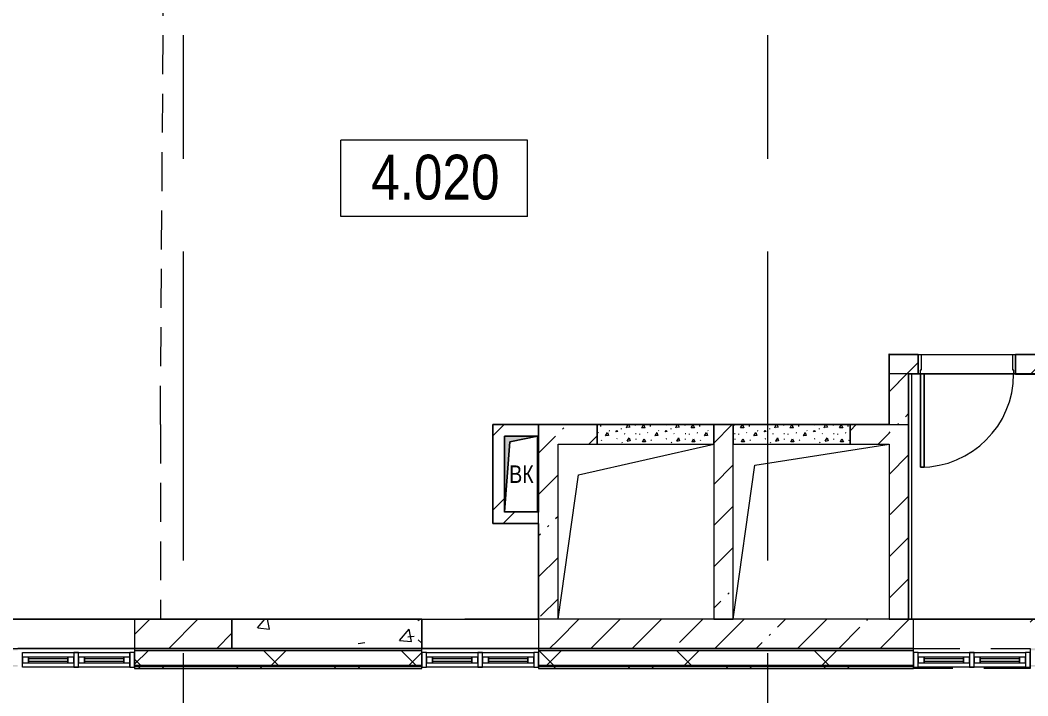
# Model space of a CAD drawing. Header units: millimetres. Extents: x 48966 to 294585, y -43515 to 30344.
# Drawn here: x 241902 to 252252, y -32170 to -25227 of the extents above; entities that cross this region are included whole.
import ezdxf

# ---------------------------------------------------------------- set-up
doc = ezdxf.new("R2010")
doc.units = ezdxf.units.MM
for name, pattern in [('IMPORT-01 Штриховая _2 мм_', [600, 400, -200]), ('Осевые', [6350, 1270, -952.5, 3175, -952.5]), ('Сверху', [793.75, 476.25, -317.5])]:
    doc.linetypes.add(name, pattern=pattern)
for name, color, linetype, lineweight in [('_Разделитель помещений_', 7, 'IMPORT-01 Штриховая _2 мм_', 9), ('Двери', 7, 'Continuous', 9), ('Импосты витража', 7, 'Continuous', 9), ('Импосты витража-1', 7, 'Continuous', 18), ('Каркас_Импост', 7, 'Continuous', 9), ('Контуры', 7, 'Continuous', 9), ('Марки помещений', 7, 'Continuous', 9), ('Обобщенные модели', 7, 'Continuous', 9), ('Обобщенные модели-1', 7, 'Continuous', 18), ('Общие ребра', 7, 'Continuous', 9), ('Окна', 7, 'Continuous', 9), ('Окна-1', 7, 'Сверху', 9), ('Окна-2', 7, 'Continuous', 18), ('Оси-2', 7, 'Осевые', 9), ('Панель', 7, 'Continuous', 9), ('Перекрытия', 7, 'Continuous', 9), ('Стены', 7, 'Continuous', 9), ('Стены-1', 7, 'Continuous', 18), ('Типовые аннотации', 7, 'Continuous', 9), ('Черная _1 сплошная', 7, 'Continuous', 9), ('Штриховка разреза-1', 7, 'Continuous', 9), ('Элементы узлов', 7, 'Continuous', 9), ('Элементы узлов-1', 7, 'Continuous', 5)]:
    doc.layers.add(name, color=color, linetype=linetype, lineweight=lineweight)
doc.layers.add('Обобщенные модели-2', color=7, linetype='Continuous', lineweight=9, true_color=0xffbc79)
doc.styles.add('Arial', font='Arial.ttf', dxfattribs={"width": 0.8, "height": 180})
doc.styles.add('Arial Narrow_1', font='Arial Narrow.ttf', dxfattribs={"height": 460})
pattern_1 = [(45, (108045.05, 0), (-424.264, 424.264), [600, -100, 20, -100]), (45, (108045.05, 424), (-424.264, 424.264), [])]
pattern_2 = [(0, (108045.05, 0), (812.8, 203.2), [67.056, -542.544, 67.056, -542.544, -3251.2]), (0, (108045.05, 0), (812.8, 203.2), [-1219.2, 67.056, -1152.144, 67.056, -542.544, -1422.4]), (0, (108045.05, 0), (812.8, 203.2), [-3048, 67.056, -339.344, 67.056, -948.944]), (120, (108349.85, 101.6), (-582.37636, 602.30545), [67.056, -542.544, 67.056, -542.544, -3251.2]), (120, (108349.85, 101.6), (-582.37636, 602.30545), [-1219.2, 67.056, -1152.144, 67.056, -542.544, -1422.4]), (120, (108349.85, 101.6), (-582.37636, 602.30545), [-3048, 67.056, -339.344, 67.056, -948.944]), (240, (108451.45, 508), (-230.42364, -805.50545), [67.056, -542.544, 67.056, -542.544, -3251.2]), (240, (108451.45, 508), (-230.42364, -805.50545), [-1219.2, 67.056, -1152.144, 67.056, -542.544, -1422.4]), (240, (108451.45, 508), (-230.42364, -805.50545), [-3048, 67.056, -339.344, 67.056, -948.944])]
pattern_3 = [(45, (108045.05, 0), (-502.8943, 502.8943), []), (45, (108045.05, 762), (-502.8943, 502.8943), [])]
pattern_4 = [(315, (108248.25, 20.32), (507.99965, 0), [7.184, -711.236]), (63.435, (108324.45, 76.2), (-0.0009, 508.0002), [11.359, -1124.563]), (90, (108166.97, 60.96), (-508, 508), [10.16, -497.84]), (315, (108045.05, 127), (507.99965, 0), [7.184, -711.236]), (270, (108375.25, 40.64), (508, -508), [6.706, -501.294]), (270, (108258.4, 386.1), (508, -508), [6.706, -501.294]), (45, (108329.53, 441.96), (0, 507.99965), [7.184, -711.236]), (90, (108227.93, 182.9), (-508, 508), [6.706, -501.294]), (90, (108166.97, 259.1), (-508, 508), [6.706, -501.294]), (270, (108324.45, 238.76), (508, -508), [6.706, -501.294]), (45, (108172.05, 426.72), (0, 507.99965), [7.184, -711.236]), (45, (108065.37, 284.48), (0, 507.99965), [7.184, -711.236]), (270, (108055.2, 492.76), (508, -508), [6.706, -501.294]), (315, (108380.33, 406.4), (507.99965, 0), [7.184, -711.236]), (90, (108522.57, 71.1), (-508, 508), [6.706, -501.294]), (315, (108400.65, 137.16), (507.99965, 0), [7.184, -711.236]), (90, (108522.57, 264.16), (-508, 508), [10.16, -497.84]), (90, (108527.65, 436.9), (-508, 508), [6.706, -501.294]), (90, (108420.97, 294.64), (-508, 508), [6.706, -501.294]), (315, (108405.73, 497.84), (507.99965, 0), [7.184, -711.236]), (0, (108522.57, 497.84), (508, 508), [6.706, -501.294]), (315, (108136.5, 508), (507.99965, 0), [7.184, -711.236]), (270, (108278.73, 132.1), (508, -508), [6.706, -501.294]), (0, (108497.17, 172.7), (508, 508), [6.706, -501.294]), (56.31, (108319.37, 5.08), (507.99879, 1016.00085), [18.316, -1813.304]), (315, (108329.53, 20.32), (507.99965, 0), [14.368, -704.052]), (194.036, (108339.69, 10.16), (-1524.00192, -507.99336), [20.945, -2073.593]), (60.255, (108075.53, 45.72), (508.001493, 1015.99859), [40.956, -4054.671]), (293.199, (108095.85, 81.28), (508.006508, -1015.996307), [38.688, -3830.124]), (180, (108111.1, 45.7), (-508, -508), [35.56, -472.44]), (63.435, (108065.37, 213.36), (-0.0009, 508.0002), [22.718, -1113.204]), (315, (108075.53, 233.68), (507.99965, 0), [14.368, -704.052]), (206.565, (108085.69, 223.52), (-508.00066, -508.0002), [22.718, -1113.204]), (66.801, (108431.13, 50.8), (1016.01901, 2539.993042), [38.688, -3830.124]), (296.565, (108446.37, 86.36), (508.0002, -508.00066), [34.078, -1101.845]), (189.462, (108461.61, 55.88), (-2540.002556, -507.985985), [30.901, -3059.143]), (82.875, (108248.25, 248.92), (-0.000517, 507.999884), [40.956, -4054.671]), (315, (108253.33, 289.56), (507.99965, 0), [35.921, -682.5]), (206.565, (108278.73, 264.16), (-508.00066, -508.0002), [34.078, -1101.845]), (71.565, (108420.97, 223.52), (0.00014, 507.99998), [16.064, -1590.373]), (326.31, (108426.05, 238.76), (1016.00085, -507.99879), [18.316, -1813.304]), (194.036, (108441.29, 228.6), (-1524.00192, -507.99336), [20.945, -2073.593]), (60.255, (108212.69, 472.44), (508.001493, 1015.99859), [40.956, -4054.671]), (288.435, (108233, 508), (508.0012, -1015.99951), [32.129, -1574.308]), (189.462, (108243.17, 477.52), (-2540.002556, -507.985985), [30.901, -3059.143]), (63.435, (108085.69, 411.48), (-0.0009, 508.0002), [34.078, -1101.845]), (296.565, (108100.93, 441.96), (508.0002, -508.00066), [34.078, -1101.845]), (180, (108116.17, 411.5), (-508, -508), [30.48, -477.52]), (56.31, (108151.73, 320.04), (507.99879, 1016.00085), [18.316, -1813.304]), (326.31, (108161.89, 335.28), (1016.00085, -507.99879), [18.316, -1813.304]), (191.31, (108177.13, 325.12), (-2031.99947, -508.00241), [25.903, -2564.399]), (63.435, (108324.45, 365.76), (-0.0009, 508.0002), [22.718, -1113.204]), (326.31, (108334.61, 386.08), (1016.00085, -507.99879), [18.316, -1813.304]), (201.801, (108349.85, 375.92), (-1016.00392, -507.992605), [27.357, -2708.307]), (60.255, (108436.21, 416.56), (508.001493, 1015.99859), [40.956, -4054.671]), (288.435, (108456.53, 452.12), (508.0012, -1015.99951), [32.129, -1574.308]), (189.462, (108466.69, 421.64), (-2540.002556, -507.985985), [30.901, -3059.143]), (56.31, (108507.33, 330.2), (507.99879, 1016.00085), [18.316, -1813.304]), (315, (108517.5, 345.44), (507.99965, 0), [14.368, -704.052]), (194.036, (108527.65, 335.28), (-1524.00192, -507.99336), [20.945, -2073.593])]

# ---------------------------------------------------------------- blocks, each defined once
blk = doc.blocks.new('Обобщенные модели 21 - Обобщенные модели 21-1193761-План 4-го этажа на отм_ _6_600')
at = {"layer": 'Обобщенные модели'}
h = blk.add_hatch(dxfattribs=at)
h.set_pattern_fill('FP_7', color=256, style=0, pattern_type=2)
h.set_pattern_definition([(45, (0, 0), (-493.914, 493.914), []), (45, (493.9, 0), (-493.914, 493.914), [873.125, -174.625, 6.706, -167.919])])
h.paths.add_polyline_path([(135032, -31683), (136032, -31683), (136032, -31383), (135032, -31383)], flags=0)
at = {"layer": 'Обобщенные модели-1'}
for p, q in [((136032, -31383), (135032, -31383)), ((135032, -31383), (135032, -31683)), ((136032, -31683), (136032, -31383)), ((135032, -31683), (136032, -31683))]:
    blk.add_line(p, q, dxfattribs=at)
blk = doc.blocks.new('M_Окно-Квадратный проем - 1200 x 11450 mm-1434535-План 4-го этажа на отм_ _6_600')
at = {"layer": 'Окна'}
for p, q in [((-608, -102), (-608, 102)), ((592, 102), (592, -102))]:
    blk.add_line(p, q, dxfattribs=at)
at = {"layer": 'Окна-1'}
for p, q in [((-608, 102), (592, 102)), ((592, -102), (-608, -102))]:
    blk.add_line(p, q, dxfattribs=at)
blk = doc.blocks.new('Панель окно - Верхнее левое-8293273-План 4-го этажа на отм_ _6_600')
at = {"layer": 'Окна'}
for p, q in [((202.5, 30), (-202.5, 30)), ((-202.5, 30), (-202.5, -30)), ((202.5, -30), (202.5, 30)), ((-202.5, -30), (202.5, -30))]:
    blk.add_line(p, q, dxfattribs=at)
at = {"layer": 'Окна-2'}
for p, q in [((-202.5, 30), (-262.5, 30)), ((-262.5, 30), (-262.5, -30)), ((-202.5, -30), (-202.5, 30)), ((202.5, 12.5), (-202.5, 12.5)), ((-202.5, 12.5), (-202.5, -12.5)), ((202.5, 30), (202.5, -30)), ((262.5, 30), (202.5, 30)), ((202.5, -12.5), (202.5, 12.5)), ((262.5, -30), (262.5, 30)), ((-262.5, -30), (-202.5, -30)), ((-202.5, -12.5), (202.5, -12.5)), ((202.5, -30), (262.5, -30))]:
    blk.add_line(p, q, dxfattribs=at)
blk = doc.blocks.new('Панель окно - Верхнее правое-8293276-План 4-го этажа на отм_ _6_600')
at = {"layer": 'Окна'}
for p, q in [((202.5, 30), (-202.5, 30)), ((-202.5, 30), (-202.5, -30)), ((202.5, -30), (202.5, 30)), ((-202.5, -30), (202.5, -30))]:
    blk.add_line(p, q, dxfattribs=at)
at = {"layer": 'Окна-2'}
for p, q in [((-202.5, 30), (-262.5, 30)), ((-262.5, 30), (-262.5, -30)), ((-202.5, -30), (-202.5, 30)), ((202.5, 12.5), (-202.5, 12.5)), ((-202.5, 12.5), (-202.5, -12.5)), ((202.5, 30), (202.5, -30)), ((262.5, 30), (202.5, 30)), ((202.5, -12.5), (202.5, 12.5)), ((262.5, -30), (262.5, 30)), ((-262.5, -30), (-202.5, -30)), ((-202.5, -12.5), (202.5, -12.5)), ((202.5, -30), (262.5, -30))]:
    blk.add_line(p, q, dxfattribs=at)
blk = doc.blocks.new('Прямоугольный импост - Прямоугольный импост 1-V47-План 4-го этажа на отм_ _6_600')
at = {"layer": 'Импосты витража-1'}
for p, q in [((0, 75), (-50, 75)), ((-50, 75), (-50, -75)), ((0, -75), (0, 75)), ((-50, -75), (0, -75))]:
    blk.add_line(p, q, dxfattribs=at)
blk = doc.blocks.new('Прямоугольный импост - Прямоугольный импост 1-V45-План 4-го этажа на отм_ _6_600')
at = {"layer": 'Импосты витража-1'}
for p, q in [((-50, 75), (0, 75)), ((-50, -75), (-50, 75)), ((0, 75), (0, -75)), ((0, -75), (-50, -75))]:
    blk.add_line(p, q, dxfattribs=at)
blk = doc.blocks.new('Прямоугольный импост - Прямоугольный импост 1-2125096-План 4-го этажа на отм_ _6_600')
at = {"layer": 'Импосты витража'}
for p, q in [((106032, 25892), (106582, 25892)), ((106582, 25892), (106582, 25742)), ((106582, 25742), (106032, 25742))]:
    blk.add_line(p, q, dxfattribs=at)
blk = doc.blocks.new('Прямоугольный импост - Прямоугольный импост 1-2125097-План 4-го этажа на отм_ _6_600')
at = {"layer": 'Импосты витража'}
for p, q in [((105482, 25742), (105482, 25892)), ((105482, 25892), (106032, 25892)), ((106032, 25742), (105482, 25742))]:
    blk.add_line(p, q, dxfattribs=at)
blk = doc.blocks.new('Панель окно - Верхнее левое-8293274-План 4-го этажа на отм_ _6_600')
at = {"layer": 'Окна'}
for p, q in [((202.5, 30), (-202.5, 30)), ((-202.5, 30), (-202.5, -30)), ((202.5, -30), (202.5, 30)), ((-202.5, -30), (202.5, -30))]:
    blk.add_line(p, q, dxfattribs=at)
at = {"layer": 'Окна-2'}
for p, q in [((-202.5, 30), (-262.5, 30)), ((-262.5, 30), (-262.5, -30)), ((-202.5, -30), (-202.5, 30)), ((202.5, 12.5), (-202.5, 12.5)), ((-202.5, 12.5), (-202.5, -12.5)), ((202.5, 30), (202.5, -30)), ((262.5, 30), (202.5, 30)), ((202.5, -12.5), (202.5, 12.5)), ((262.5, -30), (262.5, 30)), ((-262.5, -30), (-202.5, -30)), ((-202.5, -12.5), (202.5, -12.5)), ((202.5, -30), (262.5, -30))]:
    blk.add_line(p, q, dxfattribs=at)
blk = doc.blocks.new('Панель окно - Верхнее правое-8293277-План 4-го этажа на отм_ _6_600')
at = {"layer": 'Окна'}
for p, q in [((202.5, 30), (-202.5, 30)), ((-202.5, 30), (-202.5, -30)), ((202.5, -30), (202.5, 30)), ((-202.5, -30), (202.5, -30))]:
    blk.add_line(p, q, dxfattribs=at)
at = {"layer": 'Окна-2'}
for p, q in [((-202.5, 30), (-262.5, 30)), ((-262.5, 30), (-262.5, -30)), ((-202.5, -30), (-202.5, 30)), ((202.5, 12.5), (-202.5, 12.5)), ((-202.5, 12.5), (-202.5, -12.5)), ((202.5, 30), (202.5, -30)), ((262.5, 30), (202.5, 30)), ((202.5, -12.5), (202.5, 12.5)), ((262.5, -30), (262.5, 30)), ((-262.5, -30), (-202.5, -30)), ((-202.5, -12.5), (202.5, -12.5)), ((202.5, -30), (262.5, -30))]:
    blk.add_line(p, q, dxfattribs=at)
blk = doc.blocks.new('Прямоугольный импост - Прямоугольный импост 1-V50-План 4-го этажа на отм_ _6_600')
at = {"layer": 'Импосты витража-1'}
for p, q in [((0, 75), (-50, 75)), ((-50, 75), (-50, -75)), ((0, -75), (0, 75)), ((-50, -75), (0, -75))]:
    blk.add_line(p, q, dxfattribs=at)
blk = doc.blocks.new('Прямоугольный импост - Прямоугольный импост 1-2125244-План 4-го этажа на отм_ _6_600')
at = {"layer": 'Импосты витража-1'}
for p, q in [((-50, 75), (0, 75)), ((-50, -75), (-50, 75)), ((0, 75), (0, -75)), ((0, -75), (-50, -75))]:
    blk.add_line(p, q, dxfattribs=at)
blk = doc.blocks.new('Прямоугольный импост - Прямоугольный импост 1-2108669-План 4-го этажа на отм_ _6_600')
at = {"layer": 'Импосты витража-1'}
for p, q in [((-25, 75), (25, 75)), ((-25, -75), (-25, 75)), ((25, 75), (25, -75)), ((25, -75), (-25, -75))]:
    blk.add_line(p, q, dxfattribs=at)
blk = doc.blocks.new('Прямоугольный импост - Прямоугольный импост 1-V46-План 4-го этажа на отм_ _6_600')
at = {"layer": 'Импосты витража-1'}
for p, q in [((-25, 75), (25, 75)), ((-25, -75), (-25, 75)), ((25, 75), (25, -75)), ((25, -75), (-25, -75))]:
    blk.add_line(p, q, dxfattribs=at)
blk = doc.blocks.new('170_ОтверстиеПрямоугольноеВертикальное - 170_ОтверстиеПрямоугольноеВертикальное-5688902-План 4-го этажа на отм_ _6_600')
at = {"layer": 'Обобщенные модели'}
for p, q in [((-170, -387.5), (-170, 387.5)), ((-170, 387.5), (170, 387.5)), ((170, 387.5), (170, -387.5)), ((170, -387.5), (-170, -387.5))]:
    blk.add_line(p, q, dxfattribs=at)
blk = doc.blocks.new('Дверь - Однопольная - ДВ1__21х10-7160092-План 4-го этажа на отм_ _6_600')
at = {"layer": 'Двери'}
for p, q in [((-479, -100), (-439, -100)), ((-479, -1058), (-479, -100)), ((-439, -100), (-439, -1058)), ((-439, -1058), (-479, -1058))]:
    blk.add_line(p, q, dxfattribs=at)
blk.add_arc((-479, -100), 958, 270, 0, dxfattribs=at)
at = {"layer": 'Каркас_Импост'}
for p, q in [((-500, 100), (-470, 100)), ((-500, -100), (-500, 100)), ((-470, 100), (-470, -60)), ((470, 100), (500, 100)), ((470, -60), (470, 100)), ((500, 100), (500, -100)), ((-480, -100), (-500, -100)), ((-480, -60), (-480, -100)), ((-470, -60), (-480, -60)), ((480, -60), (470, -60)), ((480, -100), (480, -60)), ((500, -100), (480, -100))]:
    blk.add_line(p, q, dxfattribs=at)
at = {"layer": 'Панель'}
for p, q in [((-439, -100), (-479, -100)), ((-479, -100), (-479, -1058)), ((-439, -1058), (-439, -100)), ((-479, -1058), (-439, -1058))]:
    blk.add_line(p, q, dxfattribs=at)
blk = doc.blocks.new('Марка помещения_Р - Марка помещения-4575829-План 4-го этажа на отм_ _6_600')
at = {"layer": 'Марки помещений'}
for p, q in [((-4.79375, -1.95625), (-4.79375, 1.95625)), ((4.79375, 1.95625), (-4.79375, 1.95625)), ((4.79375, -1.95625), (4.79375, 1.95625)), ((4.79375, -1.95625), (-4.79375, -1.95625))]:
    blk.add_line(p, q, dxfattribs=at)

msp = doc.modelspace()

# ---------------------------------------------------------------- hatches: boundary and pattern name
at = {"layer": 'Штриховка разреза-1'}
h = msp.add_hatch(dxfattribs=at)
h.set_pattern_fill('FP_4', color=256, style=0, pattern_type=2)
h.set_pattern_definition(pattern_1)
h.paths.add_polyline_path([(251026.7, -31382.9), (251026.7, -28662.9), (250826.7, -28662.9), (250826.7, -31382.9)], flags=0)
h = msp.add_hatch(dxfattribs=at)
h.set_pattern_fill('FP_4', color=256, style=0, pattern_type=2)
h.set_pattern_definition(pattern_1)
h.paths.add_polyline_path([(253749.7, -28862.9), (257304.5, -28862.9), (257231.7, -28662.9), (252126.7, -28662.9), (252126.7, -28862.9), (252844.2, -28862.9)], flags=0)
h.paths.add_polyline_path([(251126.7, -28862.9), (251126.7, -28662.9), (251026.7, -28662.9), (251026.7, -28862.9)], flags=0)
h = msp.add_hatch(dxfattribs=at)
h.set_pattern_fill('FP_4', color=256, style=0, pattern_type=2)
h.set_pattern_definition(pattern_1)
h.paths.add_polyline_path([(250826.7, -29382.9), (251026.7, -29382.9), (251026.7, -28862.9), (250826.7, -28862.9)], flags=0)
h = msp.add_hatch(dxfattribs=at)
h.set_pattern_fill('FP_2', color=256, style=0, pattern_type=2)
h.set_pattern_definition(pattern_3)
h.paths.add_polyline_path([(246876.7, -29502.9), (247226.7, -29502.9), (247226.7, -29382.9), (246756.7, -29382.9), (246756.7, -29502.9)], flags=0)
h = msp.add_hatch(dxfattribs=at)
h.set_pattern_fill('FP_4', color=256, style=0, pattern_type=2)
h.set_pattern_definition(pattern_1)
h.paths.add_polyline_path([(249226.7, -29582.9), (249226.7, -29382.9), (249026.7, -29382.9), (249026.7, -29582.9)], flags=0)
h.paths.add_polyline_path([(250826.7, -29582.9), (250826.7, -29382.9), (250426.7, -29382.9), (250426.7, -29582.9)], flags=0)
h.paths.add_polyline_path([(247226.7, -29582.9), (247826.7, -29582.9), (247826.7, -29382.9), (247226.7, -29382.9)], flags=0)
h = msp.add_hatch(dxfattribs=at)
h.set_pattern_fill('FP_18', color=256, style=0, pattern_type=2)
h.set_pattern_definition(pattern_4)
h.paths.add_polyline_path([(248316.2, -29582.9), (249026.7, -29582.9), (249026.7, -29382.9), (247826.7, -29382.9), (247826.7, -29582.9)], flags=0)
h = msp.add_hatch(dxfattribs=at)
h.set_pattern_fill('FP_18', color=256, style=0, pattern_type=2)
h.set_pattern_definition(pattern_4)
h.paths.add_polyline_path([(250127.4, -29582.9), (250426.7, -29582.9), (250426.7, -29382.9), (249226.7, -29382.9), (249226.7, -29582.9)], flags=0)
h = msp.add_hatch(dxfattribs=at)
h.set_pattern_fill('FP_2', color=256, style=0, pattern_type=2)
h.set_pattern_definition(pattern_3)
h.paths.add_polyline_path([(246876.7, -30397.9), (246876.7, -29502.9), (246756.7, -29502.9), (246756.7, -30397.9)], flags=0)
h = msp.add_hatch(dxfattribs=at)
h.set_pattern_fill('FP_4', color=256, style=0, pattern_type=2)
h.set_pattern_definition(pattern_1)
h.paths.add_polyline_path([(247226.7, -31683.5), (247426.7, -31683.5), (247426.7, -29582.9), (247226.7, -29582.9), (247226.7, -30397.9)], flags=0)
h = msp.add_hatch(dxfattribs=at)
h.set_pattern_fill('FP_4', color=256, style=0, pattern_type=2)
h.set_pattern_definition(pattern_1)
h.paths.add_polyline_path([(249026.7, -31382.9), (249226.7, -31382.9), (249226.7, -29582.9), (249026.7, -29582.9), (249026.7, -29877.2)], flags=0)
h = msp.add_hatch(dxfattribs=at)
h.set_pattern_fill('FP_2', color=256, style=0, pattern_type=2)
h.set_pattern_definition(pattern_3)
h.paths.add_polyline_path([(247226.7, -30397.9), (247226.7, -30277.9), (246876.7, -30277.9), (246876.7, -30397.9)], flags=0)
h = msp.add_hatch(dxfattribs=at)
h.set_pattern_fill('FP_8', color=256, style=0, pattern_type=2)
h.set_pattern_definition([(50, (108045, 0), (1457.472, -127.512), [152.4, -1676.4]), (355, (108045, 0), (-281.942, 1528.454), [121.92, -1341.12]), (100.451, (108166.5, -10.6), (1175.541, 1400.933), [129.52, -1424.721]), (46.184, (108045, 406.4), (2168.632, -336.342), [228.6, -2514.6]), (96.636, (108225.8, 378.4), (1899.22, 1979.42), [194.28, -2137.08]), (351.184, (108045, 406.4), (1899.24, 1979.402), [182.88, -2011.68]), (21, (108248.2, 304.8), (1212.915, -818.121), [152.4, -1676.4]), (326, (108248.2, 304.8), (494.417, 1473.504), [121.92, -1341.12]), (71.451, (108349.3, 236.6), (1707.337, 655.37), [129.52, -1424.721]), (37.5, (108045.05, 0), (24.7094, 676.4402), [67.056, -1257.808, 67.056, -1294.384, -1346.2]), (37.5, (108045.05, 0), (24.7094, 676.4402), [-2686.304, 67.056, -1279.144]), (7.5, (108045.05, 0), (534.5577, 801.4443), [67.056, -709.168, 67.056, -1227.328, -513.08]), (7.5, (108045.05, 0), (534.5577, 801.4443), [-2070.608, 67.056, -446.024]), (327.5, (107591.9, 0), (1084.7275, -45.8312), [67.056, -440.944, 67.056, -1517.904, -2103.12]), (327.5, (107591.9, 0), (1084.7275, -45.8312), [-2092.96, 67.056, -2036.064]), (317.5, (107388.7, 0), (1185.0347, 203.4135), [67.056, -593.344, 67.056, -985.52, -1493.52]), (317.5, (107388.7, 0), (1185.0347, 203.4135), [-1712.976, 67.056, -1426.464])])
h.paths.add_polyline_path([(244693.9, -31682.9), (246026.7, -31682.9), (246026.7, -31382.9), (244076.7, -31382.9), (244076.7, -31682.9)], flags=0)
h = msp.add_hatch(dxfattribs=at)
h.set_pattern_fill('FP_4', color=256, style=0, pattern_type=2)
h.set_pattern_definition(pattern_1)
h.paths.add_polyline_path([(253749.7, -31683.5), (258650.3, -31683.5), (258541.2, -31383.5), (252276.7, -31383.5), (252276.7, -31683.5), (252844.2, -31683.5)], flags=0)
h.paths.add_polyline_path([(251076.7, -31683.5), (251076.7, -31383.5), (247426.7, -31383.5), (247426.7, -31683.5), (250127.4, -31683.5)], flags=0)
h = msp.add_hatch(dxfattribs=at)
h.set_pattern_fill('FP_1', color=256, style=0, pattern_type=2)
h.set_pattern_definition(pattern_2)
h.paths.add_polyline_path([(258865.4, -31703.5), (258858.1, -31683.5), (252276.7, -31683.5), (252276.7, -31703.5), (257372.1, -31703.5)], flags=0)
h.paths.add_polyline_path([(248316.2, -31703.5), (251076.7, -31703.5), (251076.7, -31683.5), (247226.7, -31683.5), (247226.7, -31703.5)], flags=0)
h.paths.add_polyline_path([(246026.7, -31703.5), (246026.7, -31683.5), (243076.7, -31683.5), (243076.7, -31703.5), (244693.9, -31703.5)], flags=0)
h.paths.add_polyline_path([(238674.2, -31703.5), (241876.7, -31703.5), (241876.7, -31683.5), (238674.2, -31683.5)], flags=0)
h.paths.add_polyline_path([(237449.3, -31703.5), (237474.2, -31703.5), (237474.2, -31683.5), (235676.7, -31683.5), (235676.7, -31703.5)], flags=0)
h.paths.add_polyline_path([(230204.6, -31703.5), (231476.7, -31703.5), (231476.7, -31683.5), (229676.7, -31683.5), (229676.7, -31703.5)], flags=0)
h.paths.add_polyline_path([(228476.7, -31703.5), (228476.7, -31683.5), (226676.7, -31683.5), (226676.7, -31703.5)], flags=0)
h.paths.add_polyline_path([(233826.9, -31703.5), (234476.7, -31703.5), (234476.7, -31683.5), (232676.7, -31683.5), (232676.7, -31703.5)], flags=0)
h.paths.add_polyline_path([(223676.7, -31703.5), (225476.7, -31703.5), (225476.7, -31683.5), (223676.7, -31683.5)], flags=0)
h.paths.add_polyline_path([(219337.6, -31703.5), (219476.7, -31703.5), (219476.7, -31683.5), (217676.7, -31683.5), (217676.7, -31703.5)], flags=0)
h.paths.add_polyline_path([(220676.7, -31703.5), (222476.7, -31703.5), (222476.7, -31683.5), (220676.7, -31683.5)], flags=0)
h.paths.add_polyline_path([(215715.3, -31703.5), (216476.7, -31703.5), (216476.7, -31683.5), (214676.7, -31683.5), (214676.7, -31703.5)], flags=0)
h.paths.add_polyline_path([(212092.9, -31703.5), (213476.7, -31703.5), (213476.7, -31683.5), (208201.7, -31683.5), (208201.7, -31703.5)], flags=0)
h.paths.add_polyline_path([(207701.7, -31703.5), (207701.7, -31683.5), (204848.3, -31683.5), (204848.3, -31703.5)], flags=0)
h = msp.add_hatch(dxfattribs=at)
h.set_pattern_fill('FP_3', color=256, style=0, pattern_type=2)
h.set_pattern_definition([(45, (108045, 0), (-707.107, 707.107), []), (135, (108045, 0), (-707.107, -707.107), [])])
h.paths.add_polyline_path([(252844.2, -31853.5), (258941.2, -31853.5), (258886.6, -31703.5), (252276.7, -31703.5), (252276.7, -31853.5)], flags=0)
h.paths.add_polyline_path([(247226.7, -31853.5), (251076.7, -31853.5), (251076.7, -31703.5), (247226.7, -31703.5)], flags=0)
h.paths.add_polyline_path([(238674.2, -31853.5), (241876.7, -31853.5), (241876.7, -31703.5), (238674.2, -31703.5)], flags=0)
h.paths.add_polyline_path([(246026.7, -31853.5), (246026.7, -31703.5), (243076.7, -31703.5), (243076.7, -31853.5), (244693.9, -31853.5)], flags=0)
h.paths.add_polyline_path([(223676.7, -31853.5), (225476.7, -31853.5), (225476.7, -31703.5), (223676.7, -31703.5)], flags=0)
h.paths.add_polyline_path([(237449.3, -31853.5), (237474.2, -31853.5), (237474.2, -31703.5), (235676.7, -31703.5), (235676.7, -31853.5)], flags=0)
h.paths.add_polyline_path([(228476.7, -31853.5), (228476.7, -31703.5), (226676.7, -31703.5), (226676.7, -31853.5)], flags=0)
h.paths.add_polyline_path([(234476.7, -31853.5), (234476.7, -31703.5), (232676.7, -31703.5), (232676.7, -31853.5), (233826.9, -31853.5)], flags=0)
h.paths.add_polyline_path([(231476.7, -31853.5), (231476.7, -31703.5), (229676.7, -31703.5), (229676.7, -31853.5), (230204.6, -31853.5)], flags=0)
h.paths.add_polyline_path([(216476.7, -31853.5), (216476.7, -31703.5), (214676.7, -31703.5), (214676.7, -31853.5), (215715.3, -31853.5)], flags=0)
h.paths.add_polyline_path([(219476.7, -31853.5), (219476.7, -31703.5), (217676.7, -31703.5), (217676.7, -31853.5), (219337.6, -31853.5)], flags=0)
h.paths.add_polyline_path([(222476.7, -31853.5), (222476.7, -31703.5), (220676.7, -31703.5), (220676.7, -31853.5)], flags=0)
h.paths.add_polyline_path([(213476.7, -31853.5), (213476.7, -31703.5), (208201.7, -31703.5), (208201.7, -31853.5), (212092.9, -31853.5)], flags=0)
h.paths.add_polyline_path([(207701.7, -31853.5), (207701.7, -31703.5), (204848.3, -31703.5), (204848.3, -31853.5)], flags=0)
h = msp.add_hatch(dxfattribs=at)
h.set_pattern_fill('FP_1', color=256, style=0, pattern_type=2)
h.set_pattern_definition(pattern_2)
h.paths.add_polyline_path([(259106.3, -31868.5), (259100.9, -31853.5), (252276.7, -31853.5), (252276.7, -31868.5), (258925.4, -31868.5)], flags=0)
h.paths.add_polyline_path([(246026.7, -31868.5), (246026.7, -31853.5), (243076.7, -31853.5), (243076.7, -31868.5), (244693.9, -31868.5)], flags=0)
h.paths.add_polyline_path([(237474.2, -31868.5), (237474.2, -31853.5), (235676.7, -31853.5), (235676.7, -31868.5), (237449.3, -31868.5)], flags=0)
h.paths.add_polyline_path([(238674.2, -31868.5), (241876.7, -31868.5), (241876.7, -31853.5), (238674.2, -31853.5)], flags=0)
h.paths.add_polyline_path([(247226.7, -31868.5), (251076.7, -31868.5), (251076.7, -31853.5), (247226.7, -31853.5)], flags=0)
h.paths.add_polyline_path([(233826.9, -31868.5), (234476.7, -31868.5), (234476.7, -31853.5), (232676.7, -31853.5), (232676.7, -31868.5)], flags=0)
h.paths.add_polyline_path([(230204.6, -31868.5), (231476.7, -31868.5), (231476.7, -31853.5), (229676.7, -31853.5), (229676.7, -31868.5)], flags=0)
h.paths.add_polyline_path([(228476.7, -31868.5), (228476.7, -31853.5), (226676.7, -31853.5), (226676.7, -31868.5)], flags=0)
h.paths.add_polyline_path([(224771.1, -31868.5), (225476.7, -31868.5), (225476.7, -31853.5), (223676.7, -31853.5), (223676.7, -31868.5)], flags=0)
h.paths.add_polyline_path([(214676.7, -31868.5), (216476.7, -31868.5), (216476.7, -31853.5), (214676.7, -31853.5)], flags=0)
h.paths.add_polyline_path([(219337.6, -31868.5), (219476.7, -31868.5), (219476.7, -31853.5), (217676.7, -31853.5), (217676.7, -31868.5)], flags=0)
h.paths.add_polyline_path([(220676.7, -31868.5), (222476.7, -31868.5), (222476.7, -31853.5), (220676.7, -31853.5)], flags=0)
h.paths.add_polyline_path([(213476.7, -31868.5), (213476.7, -31853.5), (208201.7, -31853.5), (208201.7, -31868.5), (212092.9, -31868.5)], flags=0)
h.paths.add_polyline_path([(207701.7, -31868.5), (207701.7, -31853.5), (204848.3, -31853.5), (204848.3, -31868.5)], flags=0)
h = msp.add_hatch(dxfattribs=at)
h.set_pattern_fill('FP_2', color=256, style=0, pattern_type=2)
h.set_pattern_definition(pattern_3)
h.paths.add_polyline_path([(254655.3, -31888.5), (259129.6, -31888.5), (259122.3, -31868.5), (252276.7, -31868.5), (252276.7, -31888.5), (253749.7, -31888.5)], flags=0)
h.paths.add_polyline_path([(251076.7, -31888.5), (251076.7, -31868.5), (247226.7, -31868.5), (247226.7, -31888.5), (250127.4, -31888.5)], flags=0)
h.paths.add_polyline_path([(237449.3, -31888.5), (237474.2, -31888.5), (237474.2, -31868.5), (235676.7, -31868.5), (235676.7, -31888.5)], flags=0)
h.paths.add_polyline_path([(246026.7, -31888.5), (246026.7, -31868.5), (243076.7, -31868.5), (243076.7, -31888.5), (244693.9, -31888.5)], flags=0)
h.paths.add_polyline_path([(241876.7, -31888.5), (241876.7, -31868.5), (238674.2, -31868.5), (238674.2, -31888.5), (241071.6, -31888.5)], flags=0)
h.paths.add_polyline_path([(225476.7, -31888.5), (225476.7, -31868.5), (223676.7, -31868.5), (223676.7, -31888.5), (224771.1, -31888.5)], flags=0)
h.paths.add_polyline_path([(233826.9, -31888.5), (234476.7, -31888.5), (234476.7, -31868.5), (232676.7, -31868.5), (232676.7, -31888.5)], flags=0)
h.paths.add_polyline_path([(231476.7, -31888.5), (231476.7, -31868.5), (229676.7, -31868.5), (229676.7, -31888.5), (230204.6, -31888.5)], flags=0)
h.paths.add_polyline_path([(228476.7, -31888.5), (228476.7, -31868.5), (226676.7, -31868.5), (226676.7, -31888.5)], flags=0)
h.paths.add_polyline_path([(220676.7, -31888.5), (222476.7, -31888.5), (222476.7, -31868.5), (220676.7, -31868.5)], flags=0)
h.paths.add_polyline_path([(219476.7, -31888.5), (219476.7, -31868.5), (217676.7, -31868.5), (217676.7, -31888.5), (219337.6, -31888.5)], flags=0)
h.paths.add_polyline_path([(215715.3, -31888.5), (216476.7, -31888.5), (216476.7, -31868.5), (214676.7, -31868.5), (214676.7, -31888.5)], flags=0)
h.paths.add_polyline_path([(212092.9, -31888.5), (213476.7, -31888.5), (213476.7, -31868.5), (208201.7, -31868.5), (208201.7, -31888.5)], flags=0)
h.paths.add_polyline_path([(207701.7, -31888.5), (207701.7, -31868.5), (204848.3, -31868.5), (204848.3, -31888.5)], flags=0)
at = {"layer": 'Элементы узлов-1'}
msp.add_hatch(color=256, dxfattribs=at).paths.add_polyline_path([(246876.7, -30277.9), (246932.4, -29558.6), (247216.7, -29502.9), (246876.7, -29502.9), (246876.7, -29877.2)], flags=0)

# ---------------------------------------------------------------- linework, layer by layer
at = {"layer": '_Разделитель помещений_'}
for q in [(243376.7, -24482.9), (243341.7, -31382.9)]:
    msp.add_line((243341.7, -29382.9), q, dxfattribs=at)
at = {"layer": 'Контуры'}
for p, q in [((251026.7, -28862.9), (251026.7, -31382.9)), ((252526.7, -28862.9), (251026.7, -28862.9)), ((251026.7, -28862.9), (251026.7, -31382.9)), ((252526.7, -28862.9), (251026.7, -28862.9)), ((251026.7, -28862.9), (251026.7, -31382.9)), ((252526.7, -28862.9), (251026.7, -28862.9)), ((251026.7, -28862.9), (251026.7, -31382.9)), ((252326.7, -28862.9), (251026.7, -28862.9)), ((251026.7, -28862.9), (251026.7, -31382.9)), ((252526.7, -28862.9), (251026.7, -28862.9)), ((251026.7, -28862.9), (251026.7, -31382.9)), ((252526.7, -28862.9), (251026.7, -28862.9)), ((251026.7, -31382.9), (252526.7, -31382.9)), ((251026.7, -31382.9), (252526.7, -31382.9)), ((251026.7, -31382.9), (252526.7, -31382.9)), ((251026.7, -31382.9), (252526.7, -31382.9)), ((251026.7, -31382.9), (252526.7, -31382.9)), ((251026.7, -31382.9), (252526.7, -31382.9))]:
    msp.add_line(p, q, dxfattribs=at)
at = {"layer": 'Обобщенные модели-2'}
for p, q in [((247216.7, -29502.9), (246876.7, -29502.9)), ((246876.7, -29502.9), (246876.7, -30277.9)), ((247216.7, -30277.9), (247216.7, -29502.9)), ((246876.7, -30277.9), (247216.7, -30277.9))]:
    msp.add_line(p, q, dxfattribs=at)
at = {"layer": 'Общие ребра'}
for p, q in [((251126.7, -28662.9), (251026.7, -28662.9)), ((257231.7, -28662.9), (252126.7, -28662.9)), ((252126.7, -28862.9), (257297.3, -28862.9)), ((257297.3, -28862.9), (252126.7, -28862.9)), ((247826.7, -29382.9), (247226.7, -29382.9)), ((247826.7, -29582.9), (247826.7, -29382.9)), ((247826.7, -29382.9), (247826.7, -29582.9)), ((249226.7, -29382.9), (249026.7, -29382.9)), ((249026.7, -29382.9), (249026.7, -29582.9)), ((249026.7, -29582.9), (249026.7, -29382.9)), ((249226.7, -29582.9), (249226.7, -29382.9)), ((249226.7, -29382.9), (249226.7, -29582.9)), ((250826.7, -29382.9), (250426.7, -29382.9)), ((250426.7, -29382.9), (250426.7, -29582.9)), ((250426.7, -29582.9), (250426.7, -29382.9)), ((247226.7, -30397.9), (247226.7, -30277.9)), ((246026.7, -31382.9), (244076.7, -31382.9)), ((244076.7, -31382.9), (246026.7, -31382.9)), ((243076.7, -31703.5), (246026.7, -31703.5)), ((247226.7, -31703.5), (251076.7, -31703.5)), ((243076.7, -31853.5), (246026.7, -31853.5)), ((243076.7, -31868.5), (246026.7, -31868.5)), ((247226.7, -31853.5), (251076.7, -31853.5)), ((247226.7, -31868.5), (251076.7, -31868.5))]:
    msp.add_line(p, q, dxfattribs=at)
at = {"layer": 'Оси-2'}
for p, q in [((243576.7, 25417.1), (243576.7, -41737.8)), ((249576.7, 25417.1), (249576.7, -41737.8)), ((258216.7, -31382.9), (199731.8, -31382.9))]:
    msp.add_line(p, q, dxfattribs=at)
at = {"layer": 'Перекрытия'}
for p, q in [((250826.7, -29382.9), (250826.7, -28662.9)), ((250826.7, -28662.9), (251126.7, -28662.9)), ((251126.7, -28662.9), (251126.7, -28862.9)), ((252126.7, -28862.9), (252126.7, -28662.9)), ((252126.7, -28662.9), (257231.7, -28662.9)), ((251026.7, -30182.9), (251026.7, -28862.9)), ((251026.7, -28862.9), (257304.5, -28862.9)), ((252526.7, -28862.9), (251056.7, -28862.9)), ((251056.7, -28862.9), (251056.7, -31382.9)), ((251126.7, -28862.9), (252126.7, -28862.9)), ((246756.7, -30397.9), (246756.7, -29382.9)), ((246756.7, -29382.9), (250826.7, -29382.9)), ((246876.7, -30277.9), (246876.7, -29502.9)), ((246876.7, -29502.9), (247216.7, -29502.9)), ((247216.7, -29502.9), (247226.7, -29502.9)), ((247226.7, -29502.9), (247226.7, -30282.9)), ((251026.7, -31383.5), (251026.7, -30182.9)), ((246876.7, -30282.9), (246876.7, -30277.9)), ((247226.7, -30397.9), (246756.7, -30397.9)), ((247226.7, -31382.9), (247226.7, -30397.9)), ((241491.7, -31382.9), (243376.7, -31382.9)), ((243376.7, -31382.9), (247226.7, -31382.9)), ((251056.7, -31382.9), (252526.7, -31382.9)), ((241491.7, -31682.9), (247227.1, -31682.9))]:
    msp.add_line(p, q, dxfattribs=at)
at = {"layer": 'Стены'}
for p, q in [((251126.7, -28862.9), (251126.7, -28662.9)), ((251126.7, -28662.9), (252126.7, -28662.9)), ((252126.7, -28662.9), (252126.7, -28862.9)), ((251128.7, -28864.9), (251128.7, -28862.9)), ((251147.7, -28864.9), (251128.7, -28864.9)), ((252126.7, -28864.9), (251187.7, -28864.9)), ((252126.7, -28862.9), (252126.7, -28864.9)), ((241876.7, -31382.9), (243076.7, -31382.9)), ((243076.7, -31382.9), (243076.7, -31682.9)), ((246026.7, -31382.9), (246026.7, -31380.9)), ((246026.7, -31380.9), (247226.7, -31380.9)), ((246026.7, -31382.9), (246026.7, -31682.9)), ((243076.7, -31682.9), (241876.7, -31682.9)), ((247227.1, -31682.9), (246026.7, -31682.9))]:
    msp.add_line(p, q, dxfattribs=at)
at = {"layer": 'Стены-1'}
for p, q in [((250826.7, -28660.9), (250824.7, -28660.9)), ((250824.7, -28660.9), (250824.7, -29380.9)), ((250826.7, -28662.9), (250826.7, -29382.9)), ((251026.7, -28662.9), (250826.7, -28662.9)), ((250826.7, -29380.9), (250826.7, -28662.9)), ((251126.7, -28862.9), (251126.7, -28662.9)), ((252126.7, -28662.9), (252126.7, -28862.9)), ((250826.7, -28862.9), (250826.7, -29382.9)), ((251026.7, -28862.9), (250826.7, -28862.9)), ((251026.7, -31382.9), (251026.7, -28862.9)), ((251026.7, -28862.9), (251126.7, -28862.9)), ((251026.7, -29382.9), (251026.7, -28862.9)), ((252126.7, -28862.9), (252126.7, -28864.9)), ((252126.7, -28864.9), (257298.1, -28864.9)), ((247226.7, -29382.9), (246756.7, -29382.9)), ((246756.7, -29382.9), (246756.7, -29502.9)), ((247226.7, -29382.9), (247226.7, -29582.9)), ((247226.7, -29502.9), (247226.7, -29382.9)), ((249026.7, -29382.9), (247826.7, -29382.9)), ((250426.7, -29382.9), (249226.7, -29382.9)), ((250826.7, -29382.9), (251026.7, -29382.9)), ((246756.7, -29502.9), (246756.7, -30397.9)), ((246876.7, -29502.9), (247226.7, -29502.9)), ((246876.7, -30277.9), (246876.7, -29502.9)), ((247226.7, -29582.9), (247226.7, -30277.9)), ((247426.7, -29582.9), (247826.7, -29582.9)), ((247426.7, -31383.5), (247426.7, -29582.9)), ((247826.7, -29582.9), (249026.7, -29582.9)), ((249026.7, -29582.9), (249026.7, -31382.9)), ((249226.7, -31382.9), (249226.7, -29582.9)), ((249226.7, -29582.9), (250426.7, -29582.9)), ((250426.7, -29582.9), (250826.7, -29582.9)), ((250826.7, -29582.9), (250826.7, -31382.9)), ((247226.7, -30277.9), (246876.7, -30277.9)), ((246756.7, -30397.9), (246876.7, -30397.9)), ((246876.7, -30397.9), (247226.7, -30397.9)), ((247226.7, -30397.9), (247226.7, -31683.5)), ((246026.7, -31380.9), (243341.7, -31380.9)), ((243341.7, -31382.9), (244076.7, -31382.9)), ((244076.7, -31382.9), (244076.7, -31682.9)), ((246026.7, -31382.9), (246026.7, -31380.9)), ((246026.7, -31682.9), (246026.7, -31382.9)), ((251076.7, -31383.5), (247426.7, -31383.5)), ((249026.7, -31382.9), (249226.7, -31382.9)), ((250826.7, -31382.9), (251026.7, -31382.9)), ((251076.7, -31683.5), (251076.7, -31383.5)), ((258215.2, -31380.9), (251127.7, -31380.9)), ((251127.7, -31380.9), (251127.7, -31382.9)), ((251127.7, -31382.9), (258215.2, -31382.9)), ((246026.7, -31683.5), (243076.7, -31683.5)), ((243076.7, -31683.5), (243076.7, -31888.5)), ((244076.7, -31682.9), (246026.7, -31682.9)), ((246026.7, -31888.5), (246026.7, -31683.5)), ((247226.7, -31683.5), (247426.7, -31683.5)), ((251076.7, -31683.5), (247226.7, -31683.5)), ((247226.7, -31683.5), (247226.7, -31888.5)), ((247426.7, -31683.5), (251076.7, -31683.5)), ((251076.7, -31888.5), (251076.7, -31683.5)), ((243076.7, -31888.5), (246026.7, -31888.5)), ((247226.7, -31888.5), (251076.7, -31888.5))]:
    msp.add_line(p, q, dxfattribs=at)
at = {"layer": 'Черная _1 сплошная'}
for p, q in [((247635.4, -29898.1), (249026.7, -29582.9)), ((249449.3, -29798.4), (250826.7, -29582.9)), ((249226.7, -31382.9), (249449.3, -29798.4)), ((247426.7, -31383.5), (247635.4, -29898.1))]:
    msp.add_line(p, q, dxfattribs=at)
at = {"layer": 'Элементы узлов'}
for p, q in [((247216.7, -29502.9), (246876.7, -29502.9)), ((246876.7, -29502.9), (246876.7, -30277.9)), ((246932.4, -29558.6), (246876.7, -30277.9)), ((246876.7, -30277.9), (246932.4, -29558.6)), ((247216.7, -29502.9), (246932.4, -29558.6)), ((246932.4, -29558.6), (247216.7, -29502.9)), ((247216.7, -30277.9), (247216.7, -29502.9)), ((246876.7, -30277.9), (247216.7, -30277.9))]:
    msp.add_line(p, q, dxfattribs=at)

# ---------------------------------------------------------------- block references
at = {"layer": 'Двери'}
msp.add_blockref('Дверь - Однопольная - ДВ1__21х10-7160092-План 4-го этажа на отм_ _6_600', (251626.7, -28762.9), dxfattribs=at)
at = {"layer": 'Импосты витража', "rotation": 180}
for name, p in [('Прямоугольный импост - Прямоугольный импост 1-2125096-План 4-го этажа на отм_ _6_600', (348508.3, -5983.8)), ('Прямоугольный импост - Прямоугольный импост 1-2125097-План 4-го этажа на отм_ _6_600', (348508.3, -5983.8)), ('Прямоугольный импост - Прямоугольный импост 1-V50-План 4-го этажа на отм_ _6_600', (246026.7, -31800.9)), ('Прямоугольный импост - Прямоугольный импост 1-2125096-План 4-го этажа на отм_ _6_600', (352658.3, -5983.8)), ('Прямоугольный импост - Прямоугольный импост 1-2125097-План 4-го этажа на отм_ _6_600', (352658.3, -5983.8)), ('Прямоугольный импост - Прямоугольный импост 1-V47-План 4-го этажа на отм_ _6_600', (251076.7, -31800.9)), ('Прямоугольный импост - Прямоугольный импост 1-2125096-План 4-го этажа на отм_ _6_600', (357708.3, -5983.8)), ('Прямоугольный импост - Прямоугольный импост 1-2125097-План 4-го этажа на отм_ _6_600', (357708.3, -5983.8))]:
    msp.add_blockref(name, p, dxfattribs=at)
at = {"layer": 'Импосты витража', "extrusion": (0, 0, -1), "rotation": 180}
for name, p in [('Прямоугольный импост - Прямоугольный импост 1-V46-План 4-го этажа на отм_ _6_600', (-242476.7, -31800.9)), ('Прямоугольный импост - Прямоугольный импост 1-V45-План 4-го этажа на отм_ _6_600', (-243076.7, -31800.9)), ('Прямоугольный импост - Прямоугольный импост 1-2108669-План 4-го этажа на отм_ _6_600', (-246626.7, -31800.9)), ('Прямоугольный импост - Прямоугольный импост 1-2125244-План 4-го этажа на отм_ _6_600', (-247226.7, -31800.9)), ('Прямоугольный импост - Прямоугольный импост 1-V46-План 4-го этажа на отм_ _6_600', (-251676.7, -31800.9)), ('Прямоугольный импост - Прямоугольный импост 1-V45-План 4-го этажа на отм_ _6_600', (-252276.7, -31800.9))]:
    msp.add_blockref(name, p, dxfattribs=at)
at = {"layer": 'Марки помещений', "xscale": 199.9999999999999, "yscale": 199.9999999999999, "zscale": 199.9999999999999}
msp.add_blockref('Марка помещения_Р - Марка помещения-4575829-План 4-го этажа на отм_ _6_600', (246155, -26852.2), dxfattribs=at)
at = {"layer": 'Обобщенные модели'}
msp.add_blockref('Обобщенные модели 21 - Обобщенные модели 21-1193761-План 4-го этажа на отм_ _6_600', (108045, 0), dxfattribs=at)
at = {"layer": 'Окна'}
for name, p in [('Панель окно - Верхнее левое-8293273-План 4-го этажа на отм_ _6_600', (242189.2, -31800.9)), ('Панель окно - Верхнее правое-8293276-План 4-го этажа на отм_ _6_600', (242764.2, -31800.9)), ('Панель окно - Верхнее левое-8293274-План 4-го этажа на отм_ _6_600', (246339.2, -31800.9)), ('Панель окно - Верхнее правое-8293277-План 4-го этажа на отм_ _6_600', (246914.2, -31800.9)), ('Панель окно - Верхнее левое-8293273-План 4-го этажа на отм_ _6_600', (251389.2, -31800.9)), ('Панель окно - Верхнее правое-8293276-План 4-го этажа на отм_ _6_600', (251964.2, -31800.9))]:
    msp.add_blockref(name, p, dxfattribs=at)
at = {"layer": 'Окна', "rotation": 180}
msp.add_blockref('M_Окно-Квадратный проем - 1200 x 11450 mm-1434535-План 4-го этажа на отм_ _6_600', (251668.5, -31786), dxfattribs=at)
at = {"layer": 'Элементы узлов'}
msp.add_blockref('170_ОтверстиеПрямоугольноеВертикальное - 170_ОтверстиеПрямоугольноеВертикальное-5688902-План 4-го этажа на отм_ _6_600', (247046.7, -29890.4), dxfattribs=at)

# ---------------------------------------------------------------- texts
at = {"layer": 'Марки помещений', "insert": (245507.1, -26610.3), "char_height": 460, "width": 1587.341, "attachment_point": 1, "style": 'Arial Narrow_1'}
msp.add_mtext('4.020', dxfattribs=at)
at = {"layer": 'Типовые аннотации', "insert": (246924.5, -29802.4), "char_height": 180, "width": 307.848, "attachment_point": 1, "style": 'Arial'}
msp.add_mtext('ВК', dxfattribs=at)

doc.saveas('drawing.dxf')
